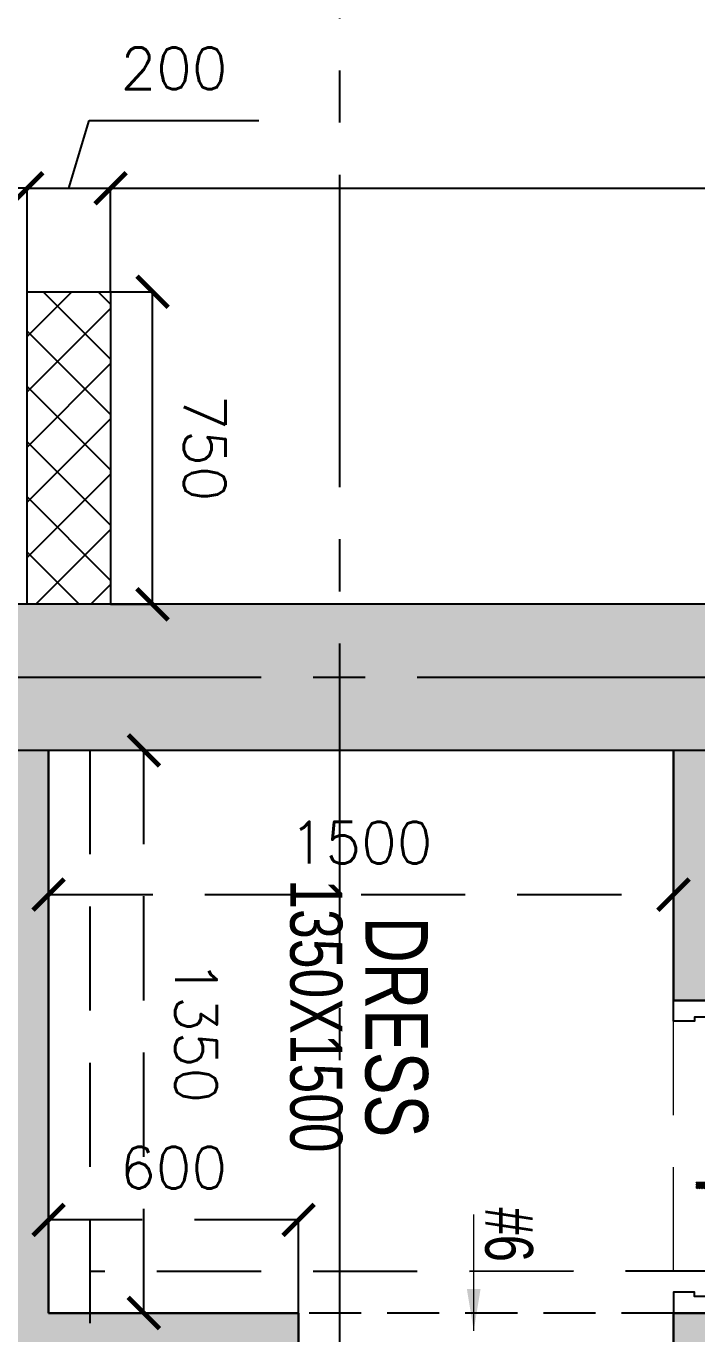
# Model space of a CAD drawing. Header units: millimetres. Extents: x -414464 to 1686, y -90036 to 108605.
# Drawn here: x -107994 to -106384, y -46355 to -43218 of the extents above; entities that cross this region are included whole.
import ezdxf

# ---------------------------------------------------------------- set-up
doc = ezdxf.new("R2010")
doc.units = ezdxf.units.MM
doc.header["$LTSCALE"] = 1000
doc.header["$MEASUREMENT"] = 0
for name, pattern in [('$1$AUDIT_D_120904163729-0', [0]), ('$36$HIDDEN', [0.375, 0.25, -0.125]), ('3BHK-A$1$AUDIT_D_120904163729-0', [0]), ('3BHK-A$1$HIDDEN', [0.375, 0.25, -0.125]), ('AUDIT_D_120904163729-0', [0]), ('T8(T9 IS SIMILAR) - DIMENSION & TEXTING$1$HIDDEN', [0.375, 0.25, -0.125]), ('T8(T9 IS SIMILAR) - TYPICAL FLOOR ELEVATION$1$AUDIT_D_120904163729-0', [0]), ('T8(T9 IS SIMILAR) - TYPICAL FLOOR ELEVATION$1$HIDDEN', [0.375, 0.25, -0.125]), ('T8(T9 IS SIMILAR)$1$$0$HIDDEN', [0.375, 0.25, -0.125]), ('T8(T9 IS SIMILAR)$1$HIDDEN', [0.375, 0.25, -0.125]), ('T8_REFUGE COLUMNS$1$CENTER2', [1.125, 0.75, -0.125, 0.125, -0.125])]:
    doc.linetypes.add(name, pattern=pattern)
doc.layers.get('0').update_dxf_attribs({"linetype": 'AUDIT_D_120904163729-0'})
for name, color, linetype in [('$0$A-HATCH -160', 251, '$1$AUDIT_D_120904163729-0'), ('$21$A-DIMENSIONS', 2, '$36$HIDDEN'), ('3BHK-A$1$A-DOOR-FULL', 2, 'Continuous'), ('3BHK-A$1$A-HATCH -160', 251, '3BHK-A$1$AUDIT_D_120904163729-0'), ('3BHK-A$1$a-tile drop', 3, 'Continuous'), ('3BHK-A$1$APT PLANS-typ$0$TILEDROP', 3, 'Continuous'), ('3BHK-A$1$CUT-OUT', 49, 'Continuous'), ('a-rcc', 3, 'Continuous'), ('T8(T9 IS SIMILAR) - DIMENSION & TEXTING$1$A-DIMENSIONS', 2, 'T8(T9 IS SIMILAR) - DIMENSION & TEXTING$1$HIDDEN'), ('T8(T9 IS SIMILAR) - TYPICAL FLOOR ELEVATION$1$A-DIM', 1, 'T8(T9 IS SIMILAR) - TYPICAL FLOOR ELEVATION$1$AUDIT_D_120904163729-0'), ('T8(T9 IS SIMILAR) - TYPICAL FLOOR ELEVATION$1$A-WALL HATCH', 252, 'T8(T9 IS SIMILAR) - TYPICAL FLOOR ELEVATION$1$AUDIT_D_120904163729-0'), ('T8(T9 IS SIMILAR) - TYPICAL FLOOR ELEVATION$1$A-WALL-FEATURES', 6, 'T8(T9 IS SIMILAR) - TYPICAL FLOOR ELEVATION$1$AUDIT_D_120904163729-0'), ('T8(T9 IS SIMILAR)$1$$6$a-beam 2', 50, 'Continuous'), ('T8(T9 IS SIMILAR)$1$S-BEAM', 20, 'T8(T9 IS SIMILAR)$1$$0$HIDDEN'), ('T8_REFUGE COLUMNS$1$A-CENTERLINE', 193, 'T8_REFUGE COLUMNS$1$CENTER2'), ('T8_REFUGE COLUMNS$1$A-RCC COLS', 3, 'Continuous'), ('T8_TYPICAL COLUMNS$1$A-RCC COLS', 3, 'Continuous')]:
    doc.layers.add(name, color=color, linetype=linetype)
for name, color, linetype, lineweight in [('3BHK-A$1$A-WALL- 160', 6, 'Continuous', 30), ('T8(T9 IS SIMILAR) - DIMENSION & TEXTING$1$a-Text', 4, 'Continuous', 0), ('T8(T9 IS SIMILAR) - DIMENSION & TEXTING$1$a-TEXT -R SIZE', 4, 'Continuous', 0), ('T8(T9 IS SIMILAR) - DIMENSION & TEXTING$1$R0-18-10-2014-T1-1st Podium Floor Plan$0$Text', 2, 'Continuous', 0), ('T8(T9 IS SIMILAR)$1$D&W', 8, 'Continuous', 25), ('T8(T9 IS SIMILAR)$1$SCPL BEAM', 191, 'T8(T9 IS SIMILAR)$1$$0$HIDDEN', 13)]:
    doc.layers.add(name, color=color, linetype=linetype, lineweight=lineweight)
doc.layers.add('T8_REFUGE COLUMNS$1$COL-HATCH', color=7, linetype='Continuous', lineweight=25, true_color=0xa3a3a3)
doc.styles.add('T8(T9 IS SIMILAR) - DIMENSION & TEXTING$1$ARIAL ARROW', font='swisscl.ttf')
doc.styles.add('T8(T9 IS SIMILAR) - DIMENSION & TEXTING$1$Romans 1', font='romans.shx', dxfattribs={"height": 100})
doc.styles.add('T8(T9 IS SIMILAR) - DIMENSION & TEXTING$1$Tahoma', font='tahoma.ttf')
doc.styles.add('T8(T9 IS SIMILAR) - TYPICAL FLOOR ELEVATION$1$Romans 1', font='romans.shx', dxfattribs={"height": 100})
doc.dimstyles.new('T8(T9 IS SIMILAR) - DIMENSION & TEXTING$1$ALPINE S', dxfattribs={"dimscale": 0, "dimtxt": 100, "dimasz": 75, "dimexe": 0, "dimexo": 0, "dimgap": 75, "dimtad": 1, "dimdec": 0, "dimzin": 0, "dimdsep": 46, "dimtxsty": 'T8(T9 IS SIMILAR) - DIMENSION & TEXTING$1$Romans 1', "dimblk": 'T8(T9 IS SIMILAR) - DIMENSION & TEXTING$1$_ArchTick', "dimcen": 0.09, "dimclrd": 256, "dimclre": 256, "dimclrt": 7, "dimadec": 0, "dimazin": 0, "dimtfac": 1, "dimtdec": 0, "dimtofl": 0, "dimtmove": 1, "dimatfit": 0, "dimldrblk": 'T8(T9 IS SIMILAR) - DIMENSION & TEXTING$1$_Open90', "dimfxl": 1, "dimtolj": 1, "dimtzin": 0, "dimarcsym": 0})
doc.dimstyles.new('T8(T9 IS SIMILAR) - DIMENSION & TEXTING$1$SAMATA STD', dxfattribs={"dimtxt": 100, "dimasz": 50, "dimexe": 50, "dimexo": 50, "dimgap": 10, "dimtad": 0, "dimdec": 0, "dimrnd": 5, "dimzin": 0, "dimdsep": 46, "dimtxsty": 'T8(T9 IS SIMILAR) - DIMENSION & TEXTING$1$Tahoma', "dimblk": 'T8(T9 IS SIMILAR) - DIMENSION & TEXTING$1$_Origin2', "dimcen": -50, "dimdle": 50, "dimclrd": 7, "dimclre": 7, "dimclrt": 7, "dimadec": 0, "dimazin": 0, "dimtfac": 1, "dimtdec": 0, "dimtmove": 1, "dimatfit": 3, "dimfxl": 150, "dimtfill": 1, "dimtolj": 1, "dimtzin": 0, "dimlwd": -1, "dimlwe": -1, "dimarcsym": 0})
doc.dimstyles.new('T8(T9 IS SIMILAR) - TYPICAL FLOOR ELEVATION$1$ALPINE S', dxfattribs={"dimscale": 0, "dimtxt": 100, "dimasz": 75, "dimexe": 0, "dimexo": 0, "dimgap": 75, "dimtad": 1, "dimdec": 0, "dimzin": 0, "dimdsep": 46, "dimtxsty": 'T8(T9 IS SIMILAR) - TYPICAL FLOOR ELEVATION$1$Romans 1', "dimblk": 'T8(T9 IS SIMILAR) - TYPICAL FLOOR ELEVATION$1$_ArchTick', "dimcen": 0.09, "dimclrd": 256, "dimclre": 256, "dimclrt": 7, "dimadec": 0, "dimazin": 0, "dimtfac": 1, "dimtdec": 0, "dimtofl": 0, "dimtmove": 1, "dimatfit": 0, "dimldrblk": 'T8(T9 IS SIMILAR) - TYPICAL FLOOR ELEVATION$1$_Open90', "dimfxl": 1, "dimtolj": 1, "dimtzin": 0, "dimarcsym": 0})

# ---------------------------------------------------------------- blocks, each defined once
blk = doc.blocks.new('T8_REFUGE COLUMNS')
at = {"layer": 'T8_REFUGE COLUMNS$1$COL-HATCH', "linetype": 'ByBlock'}
h = blk.add_hatch(color=256, dxfattribs=at)
h.dxf.hatch_style = 1
h.paths.add_polyline_path([(1184832.1, -5718799.9), (1185182.1, -5718799.9), (1185182.1, -5709299.9), (1184832.1, -5709299.9)])
at = {"layer": 'T8_REFUGE COLUMNS$1$A-CENTERLINE'}
for p, q in [((1185007.1, -5719488.7), (1185007.1, -5698299.6)), ((1229551.2, -5714049.9), (1182156.9, -5714049.9))]:
    blk.add_line(p, q, dxfattribs=at)
at = {"layer": 'T8_REFUGE COLUMNS$1$A-RCC COLS', "linetype": 'ByBlock'}
blk.add_lwpolyline([(1184832.1, -5718799.9), (1185182.1, -5718799.9), (1185182.1, -5709299.9), (1184832.1, -5709299.9)], close=True, dxfattribs=at)
blk = doc.blocks.new('T8_TYPICAL COLUMNS')
at = {"layer": 'T8_TYPICAL COLUMNS$1$A-RCC COLS', "linetype": 'ByBlock'}
blk.add_blockref('T8_REFUGE COLUMNS', (0, 0), dxfattribs=at)
blk = doc.blocks.new('*U2752')
for points in [[(-710, 0), (-670, 0), (-670, 30), (-660, 30), (-660, 80), (-710, 80)], [(40, 0), (0, 0), (0, 30), (-10, 30), (-10, 80), (40, 80)], [(0, 0), (0, -670), (-30, -670), (-30, 0)]]:
    blk.add_lwpolyline(points, close=True)
at = {"color": 0, "linetype": 'ByBlock', "ltscale": 0.25}
blk.add_arc((1, 0.4), 671, 180.0347, 267.627, dxfattribs=at)
blk = doc.blocks.new('3BHK-A$1$TILE DROP -x')
at = {"layer": '3BHK-A$1$APT PLANS-typ$0$TILEDROP'}
h = blk.add_hatch(dxfattribs=at)
h.set_pattern_fill('ACET-2D-ANSI31', color=8, scale=90, angle=90, style=0)
h.set_pattern_definition([(135, (-851695.914, 5365039.183), (-7.954951288, -7.954951288), [])])
h.paths.add_polyline_path([(-58324, -19206), (-58324, -19024), (-58262, -19024), (-58262, -19206)])
edge = h.paths.add_edge_path()
edge.add_line((-58324, -19381), (-58394, -19381))
edge.add_line((-58324, -19206), (-58324, -19381))
edge.add_line((-58393, -19206), (-58324, -19206))
edge.add_line((-58393, -19381), (-58393, -19206))
at = {"layer": '3BHK-A$1$APT PLANS-typ$0$TILEDROP', "color": 1}
blk.add_line((-58154, -19206), (-58434, -19206), dxfattribs=at)
at = {"layer": '3BHK-A$1$APT PLANS-typ$0$TILEDROP', "color": 20, "const_width": 10}
for points in [[(-58262, -19206), (-58262, -19024)], [(-58324, -19381), (-58324, -19206)], [(-58324, -19206), (-58262, -19206)]]:
    blk.add_lwpolyline(points, dxfattribs=at)
blk = doc.blocks.new('3BHK-A')
at = {"layer": '3BHK-A$1$A-HATCH -160', "linetype": 'ByBlock'}
h = blk.add_hatch(dxfattribs=at)
h.set_pattern_fill('ZIGZAG', color=256, scale=250)
h.set_pattern_definition([(9e-15, (1e-08, 0), (31.25, 31.25), [31.25, -31.25]), (90, (31.25, 0), (-31.25, 31.25), [31.25, -31.25])])
h.paths.add_polyline_path([(1185182.8, -5714749.5), (1186532.7, -5714749.5), (1186532.7, -5714149.5), (1186632.7, -5714149.5), (1186632.7, -5714749.5), (1188712.7, -5714749.5), (1188712.7, -5714049.5), (1189032.5, -5714049.5), (1189032.5, -5714149.5), (1188812.7, -5714149.5), (1188812.7, -5715449.5), (1189032.5, -5715449.5), (1189032.5, -5715549.5), (1188712.7, -5715549.5), (1188712.7, -5714849.5), (1186632.7, -5714849.5), (1186632.7, -5715664.5), (1186532.7, -5715664.5), (1186532.7, -5714849.5), (1185182.8, -5714849.5)])
h.paths.add_polyline_path([(1185182.8, -5713249.5), (1185782.7, -5713249.5), (1185782.7, -5713149.5), (1185182.8, -5713149.5)])
h.paths.add_polyline_path([(1186532.7, -5710699.5), (1186632.7, -5710699.5), (1186632.7, -5713249.5), (1186532.7, -5713249.5)])
h.paths.add_polyline_path([(1186532.7, -5717399.5), (1186632.7, -5717399.5), (1186632.7, -5716414.5), (1186532.7, -5716414.5)])
h.paths.add_polyline_path([(1194902.2, -5715375), (1194082.3, -5715375), (1194082.3, -5715475), (1194902.2, -5715475)])
h.paths.add_polyline_path([(1195782.2, -5715375), (1196682.2, -5715375), (1196682.2, -5715475), (1195782.2, -5715475)])
h.paths.add_polyline_path([(1194132.5, -5714149.9), (1196532.4, -5714149.9), (1196532.4, -5714049.9), (1194132.5, -5714049.9)])
h.paths.add_polyline_path([(1197432.4, -5711800.2), (1197532.4, -5711800.2), (1197532.4, -5714149.9), (1197432.4, -5714149.9)])
h.paths.add_polyline_path([(1198282.4, -5714149.9), (1198958.7, -5714149.9), (1198958.7, -5714049.9), (1198282.4, -5714049.9)])
h.paths.add_polyline_path([(1196871.9, -5720208.6), (1196082.2, -5720209.7), (1196082.3, -5720109.7), (1196082.2, -5720109.7), (1196182.2, -5720109.7), (1196871.9, -5720108.6)])
h.paths.add_polyline_path([(1193397.2, -5709939.9), (1193882.3, -5709939.6), (1193882.3, -5710040.1), (1193397.3, -5710040.1)])
h.paths.add_polyline_path([(1186632.7, -5708554.7), (1187192.3, -5708554.8), (1187192.3, -5708654.7), (1186632.7, -5708654.7)])
h.paths.add_polyline_path([(1194182.3, -5715724), (1194082.3, -5715724), (1194082.3, -5715474), (1194182.3, -5715474)])
at = {"layer": '3BHK-A$1$A-WALL- 160', "linetype": 'ByBlock'}
for p, q in [((1186532.7, -5713248.5, 0), (1186532.7, -5710698.5, 0)), ((1185782.7, -5713248.5, 0), (1185782.7, -5713148.5, 0)), ((1185782.7, -5713248.5, 0), (1185182.8, -5713248.5, 0)), ((1186632.7, -5713248.5, 0), (1186532.7, -5713248.5, 0)), ((1186632.7, -5714148.5, 0), (1186532.7, -5714148.5, 0)), ((1186532.7, -5714148.5, 0), (1186532.7, -5714748.5, 0)), ((1186532.7, -5714748.5, 0), (1185182.8, -5714748.5, 0))]:
    blk.add_line(p, q, dxfattribs=at)
at = {"layer": '3BHK-A$1$CUT-OUT', "linetype": '3BHK-A$1$HIDDEN', "ltscale": 0.5, "elevation": 0}
blk.add_lwpolyline([(1186532.7, -5714148.5), (1186632.7, -5714148.5), (1186632.7, -5713248.5), (1186532.7, -5713248.5)], close=True, dxfattribs=at)
at = {"layer": '3BHK-A$1$A-DOOR-FULL', "linetype": '3BHK-A$1$HIDDEN', "xscale": -1, "rotation": 180}
blk.add_blockref('*U2752', (1186492.7, -5713168.5, 0), dxfattribs=at)
at = {"layer": '3BHK-A$1$a-tile drop', "xscale": 0.25, "yscale": 0.25, "zscale": 0.25, "rotation": 180}
blk.add_blockref('3BHK-A$1$TILE DROP -x', (1171653, -5717949.9, 0), dxfattribs=at)
blk = doc.blocks.new('T8(T9 IS SIMILAR) - TYPICAL FLOOR ELEVATION$1$_ArchTick')
at = {"color": 0, "linetype": 'ByBlock', "const_width": 0.15}
blk.add_lwpolyline([(-0.5, -0.5), (0.5, 0.5)], dxfattribs=at)
blk = doc.blocks.new('*D4566')
at = {"layer": 'T8(T9 IS SIMILAR) - TYPICAL FLOOR ELEVATION$1$A-DIM', "linetype": 'T8(T9 IS SIMILAR) - TYPICAL FLOOR ELEVATION$1$HIDDEN', "lineweight": -2, "transparency": 16777216}
for p, q in [((1184082.1, -5714599.9), (1184082.1, -5714499.1)), ((1184832.1, -5714599.9), (1184832.1, -5714499.1))]:
    blk.add_line(p, q, dxfattribs=at)
at = {"layer": 'T8(T9 IS SIMILAR) - TYPICAL FLOOR ELEVATION$1$A-DIM', "lineweight": -2, "transparency": 16777216}
blk.add_line((1184832.1, -5714499.1), (1184082.1, -5714499.1), dxfattribs=at)
at = {"layer": 'T8(T9 IS SIMILAR) - TYPICAL FLOOR ELEVATION$1$A-DIM', "linetype": 'ByBlock', "lineweight": -2, "transparency": 16777216, "xscale": 75, "yscale": 75, "zscale": 75, "rotation": 180}
blk.add_blockref('T8(T9 IS SIMILAR) - TYPICAL FLOOR ELEVATION$1$_ArchTick', (1184082.1, -5714499.1), dxfattribs=at)
at = {"layer": 'T8(T9 IS SIMILAR) - TYPICAL FLOOR ELEVATION$1$A-DIM', "linetype": 'ByBlock', "lineweight": -2, "transparency": 16777216, "xscale": 75, "yscale": 75, "zscale": 75}
blk.add_blockref('T8(T9 IS SIMILAR) - TYPICAL FLOOR ELEVATION$1$_ArchTick', (1184832.1, -5714499.1), dxfattribs=at)
at = {"layer": 'T8(T9 IS SIMILAR) - TYPICAL FLOOR ELEVATION$1$A-DIM', "color": 7, "linetype": 'ByBlock', "transparency": 16777216, "insert": (1184457.1, -5714374.1), "char_height": 100, "attachment_point": 5, "style": 'T8(T9 IS SIMILAR) - TYPICAL FLOOR ELEVATION$1$Romans 1'}
blk.add_mtext('\\A1;750', dxfattribs=at)
blk = doc.blocks.new('T8(T9 IS SIMILAR) - TYPICAL FLOOR ELEVATION$1$_Open90')
at = {"color": 0, "linetype": 'ByBlock', "lineweight": -2}
for p, q in [((-0.5, 0.5), (0, 0)), ((0, 0), (-1, 0)), ((0, 0), (-0.5, -0.5))]:
    blk.add_line(p, q, dxfattribs=at)
blk = doc.blocks.new('*D4567')
at = {"layer": 'T8(T9 IS SIMILAR) - TYPICAL FLOOR ELEVATION$1$A-DIM', "lineweight": -2, "transparency": 16777216}
for p, q in [((1183671.1, -5714651.1), (1183671.1, -5714244)), ((1183833.6, -5714599.9), (1183833.6, -5714524.9)), ((1183833.6, -5714799.9), (1183833.6, -5714599.9)), ((1183833.6, -5714699.9), (1183671.1, -5714651.1)), ((1183833.6, -5714799.9), (1183833.6, -5714874.9))]:
    blk.add_line(p, q, dxfattribs=at)
at = {"layer": 'T8(T9 IS SIMILAR) - TYPICAL FLOOR ELEVATION$1$A-DIM', "linetype": 'T8(T9 IS SIMILAR) - TYPICAL FLOOR ELEVATION$1$HIDDEN', "lineweight": -2, "transparency": 16777216}
for p, q in [((1184082.1, -5714599.9), (1183833.6, -5714599.9)), ((1184082.1, -5714799.9), (1183833.6, -5714799.9))]:
    blk.add_line(p, q, dxfattribs=at)
at = {"layer": 'T8(T9 IS SIMILAR) - TYPICAL FLOOR ELEVATION$1$A-DIM', "linetype": 'ByBlock', "lineweight": -2, "transparency": 16777216, "xscale": 75, "yscale": 75, "zscale": 75}
for p, rotation in [((1183833.6, -5714599.9), 270), ((1183833.6, -5714799.9), 90)]:
    blk.add_blockref('T8(T9 IS SIMILAR) - TYPICAL FLOOR ELEVATION$1$_ArchTick', p, dxfattribs=dict(at, rotation=rotation))
at = {"layer": 'T8(T9 IS SIMILAR) - TYPICAL FLOOR ELEVATION$1$A-DIM', "color": 7, "linetype": 'ByBlock', "transparency": 16777216, "insert": (1183546.1, -5714447.5), "char_height": 100, "attachment_point": 5, "rotation": 90, "style": 'T8(T9 IS SIMILAR) - TYPICAL FLOOR ELEVATION$1$Romans 1'}
blk.add_mtext('\\A1;200', dxfattribs=at)
blk = doc.blocks.new('*D4568')
at = {"layer": 'T8(T9 IS SIMILAR) - TYPICAL FLOOR ELEVATION$1$A-DIM', "linetype": 'T8(T9 IS SIMILAR) - TYPICAL FLOOR ELEVATION$1$HIDDEN', "lineweight": -2, "transparency": 16777216}
for p, q in [((1184832.1, -5709299.9), (1183833.6, -5709299.9)), ((1184082.1, -5714599.9), (1183833.6, -5714599.9))]:
    blk.add_line(p, q, dxfattribs=at)
at = {"layer": 'T8(T9 IS SIMILAR) - TYPICAL FLOOR ELEVATION$1$A-DIM', "lineweight": -2, "transparency": 16777216}
blk.add_line((1183833.6, -5714599.9), (1183833.6, -5709299.9), dxfattribs=at)
at = {"layer": 'T8(T9 IS SIMILAR) - TYPICAL FLOOR ELEVATION$1$A-DIM', "linetype": 'ByBlock', "lineweight": -2, "transparency": 16777216, "xscale": 75, "yscale": 75, "zscale": 75}
for p, rotation in [((1183833.6, -5709299.9), 90), ((1183833.6, -5714599.9), 270)]:
    blk.add_blockref('T8(T9 IS SIMILAR) - TYPICAL FLOOR ELEVATION$1$_ArchTick', p, dxfattribs=dict(at, rotation=rotation))
at = {"layer": 'T8(T9 IS SIMILAR) - TYPICAL FLOOR ELEVATION$1$A-DIM', "color": 7, "linetype": 'ByBlock', "transparency": 16777216, "insert": (1183708.6, -5711949.9), "char_height": 100, "attachment_point": 5, "rotation": 90, "style": 'T8(T9 IS SIMILAR) - TYPICAL FLOOR ELEVATION$1$Romans 1'}
blk.add_mtext('\\A1;5300', dxfattribs=at)
blk = doc.blocks.new('T8(T9 IS SIMILAR) - DIMENSION & TEXTING$1$_ArchTick')
at = {"color": 0, "linetype": 'ByBlock', "const_width": 0.15}
blk.add_lwpolyline([(-0.5, -0.5), (0.5, 0.5)], dxfattribs=at)
blk = doc.blocks.new('*D1367')
at = {"layer": 'T8(T9 IS SIMILAR) - DIMENSION & TEXTING$1$A-DIMENSIONS', "linetype": 'T8(T9 IS SIMILAR) - DIMENSION & TEXTING$1$HIDDEN', "lineweight": -2, "transparency": 16777216}
for p, q in [((1186532.7, -5714148.7), (1186309.2, -5714148.7)), ((1186532.7, -5714748.7), (1186309.2, -5714748.7))]:
    blk.add_line(p, q, dxfattribs=at)
at = {"layer": 'T8(T9 IS SIMILAR) - DIMENSION & TEXTING$1$A-DIMENSIONS', "lineweight": -2, "transparency": 16777216}
blk.add_line((1186309.2, -5714148.7), (1186309.2, -5714748.7), dxfattribs=at)
at = {"layer": 'T8(T9 IS SIMILAR) - DIMENSION & TEXTING$1$A-DIMENSIONS', "linetype": 'ByBlock', "lineweight": -2, "transparency": 16777216, "xscale": 75, "yscale": 75, "zscale": 75}
for p, rotation in [((1186309.2, -5714148.7), 90), ((1186309.2, -5714748.7), 270)]:
    blk.add_blockref('T8(T9 IS SIMILAR) - DIMENSION & TEXTING$1$_ArchTick', p, dxfattribs=dict(at, rotation=rotation))
at = {"layer": 'T8(T9 IS SIMILAR) - DIMENSION & TEXTING$1$A-DIMENSIONS', "color": 7, "linetype": 'ByBlock', "transparency": 16777216, "insert": (1186184.2, -5714448.7), "char_height": 100, "attachment_point": 5, "rotation": 90, "style": 'T8(T9 IS SIMILAR) - DIMENSION & TEXTING$1$Romans 1'}
blk.add_mtext('\\A1;600', dxfattribs=at)
blk = doc.blocks.new('T8(T9 IS SIMILAR) - DIMENSION & TEXTING$1$_Open90')
at = {"color": 0, "linetype": 'ByBlock', "lineweight": -2}
for p, q in [((-0.5, 0.5), (0, 0)), ((0, 0), (-1, 0)), ((0, 0), (-0.5, -0.5))]:
    blk.add_line(p, q, dxfattribs=at)
blk = doc.blocks.new('*D1368')
at = {"layer": 'T8(T9 IS SIMILAR) - DIMENSION & TEXTING$1$A-DIMENSIONS', "linetype": 'T8(T9 IS SIMILAR) - DIMENSION & TEXTING$1$HIDDEN', "lineweight": -2, "transparency": 16777216}
for p, q in [((1185182.7, -5714148.7), (1185182.7, -5714520)), ((1186532.7, -5714148.7), (1186532.7, -5714520))]:
    blk.add_line(p, q, dxfattribs=at)
at = {"layer": 'T8(T9 IS SIMILAR) - DIMENSION & TEXTING$1$A-DIMENSIONS', "lineweight": -2, "transparency": 16777216}
blk.add_line((1186532.7, -5714520), (1185182.7, -5714520), dxfattribs=at)
at = {"layer": 'T8(T9 IS SIMILAR) - DIMENSION & TEXTING$1$A-DIMENSIONS', "linetype": 'ByBlock', "lineweight": -2, "transparency": 16777216, "xscale": 75, "yscale": 75, "zscale": 75, "rotation": 180}
blk.add_blockref('T8(T9 IS SIMILAR) - DIMENSION & TEXTING$1$_ArchTick', (1185182.7, -5714520), dxfattribs=at)
at = {"layer": 'T8(T9 IS SIMILAR) - DIMENSION & TEXTING$1$A-DIMENSIONS', "linetype": 'ByBlock', "lineweight": -2, "transparency": 16777216, "xscale": 75, "yscale": 75, "zscale": 75}
blk.add_blockref('T8(T9 IS SIMILAR) - DIMENSION & TEXTING$1$_ArchTick', (1186532.7, -5714520), dxfattribs=at)
at = {"layer": 'T8(T9 IS SIMILAR) - DIMENSION & TEXTING$1$A-DIMENSIONS', "color": 7, "linetype": 'ByBlock', "transparency": 16777216, "insert": (1185857.7, -5714395), "char_height": 100, "attachment_point": 5, "style": 'T8(T9 IS SIMILAR) - DIMENSION & TEXTING$1$Romans 1'}
blk.add_mtext('\\A1;1350', dxfattribs=at)
blk = doc.blocks.new('*D1369')
at = {"layer": 'T8(T9 IS SIMILAR) - DIMENSION & TEXTING$1$A-DIMENSIONS', "linetype": 'T8(T9 IS SIMILAR) - DIMENSION & TEXTING$1$HIDDEN', "lineweight": -2, "transparency": 16777216}
for p, q in [((1185738.3, -5713248.7), (1185528.7, -5713248.7)), ((1185784.1, -5714748.7), (1185528.7, -5714748.7))]:
    blk.add_line(p, q, dxfattribs=at)
at = {"layer": 'T8(T9 IS SIMILAR) - DIMENSION & TEXTING$1$A-DIMENSIONS', "lineweight": -2, "transparency": 16777216}
blk.add_line((1185528.7, -5714748.7), (1185528.7, -5713248.7), dxfattribs=at)
at = {"layer": 'T8(T9 IS SIMILAR) - DIMENSION & TEXTING$1$A-DIMENSIONS', "linetype": 'ByBlock', "lineweight": -2, "transparency": 16777216, "xscale": 75, "yscale": 75, "zscale": 75}
for p, rotation in [((1185528.7, -5713248.7), 90), ((1185528.7, -5714748.7), 270)]:
    blk.add_blockref('T8(T9 IS SIMILAR) - DIMENSION & TEXTING$1$_ArchTick', p, dxfattribs=dict(at, rotation=rotation))
at = {"layer": 'T8(T9 IS SIMILAR) - DIMENSION & TEXTING$1$A-DIMENSIONS', "color": 7, "linetype": 'ByBlock', "transparency": 16777216, "insert": (1185403.7, -5713998.7), "char_height": 100, "attachment_point": 5, "rotation": 90, "style": 'T8(T9 IS SIMILAR) - DIMENSION & TEXTING$1$Romans 1'}
blk.add_mtext('\\A1;1500', dxfattribs=at)
blk = doc.blocks.new('T8(T9 IS SIMILAR) - DIMENSION & TEXTING$1$_Origin2')
at = {"color": 0, "linetype": 'ByBlock', "lineweight": -2}
blk.add_line((-0.5, 0), (-1, 0), dxfattribs=at)
for radius in [0.5, 0.25]:
    blk.add_circle((0, 0), radius, dxfattribs=at)
blk = doc.blocks.new('T8(T9 IS SIMILAR) - TYPICAL FLOOR ELEVATION')
at = {"layer": 'T8(T9 IS SIMILAR) - TYPICAL FLOOR ELEVATION$1$A-WALL HATCH', "linetype": 'ByBlock'}
h = blk.add_hatch(dxfattribs=at)
h.set_pattern_fill('ANSI37', color=256, scale=750, angle=90)
h.set_pattern_definition([(135, (-4500972.9, -6862799.35), (-66.2912607, -66.2912607), []), (225, (-4500972.9, -6862799.35), (66.2912607, -66.2912607), [])])
h.paths.add_polyline_path([(1184082.1, -5714799.9), (1184082.1, -5714599.9), (1184832.1, -5714599.9), (1184832.1, -5714799.9)])
at = {"layer": 'T8(T9 IS SIMILAR) - TYPICAL FLOOR ELEVATION$1$A-WALL-FEATURES', "linetype": 'ByBlock'}
blk.add_lwpolyline([(1184082.1, -5714799.9), (1184082.1, -5714599.9), (1184832.1, -5714599.9), (1184832.1, -5714799.9)], close=True, dxfattribs=at)
at = {"layer": 'T8(T9 IS SIMILAR) - TYPICAL FLOOR ELEVATION$1$A-DIM', "linetype": 'ByBlock'}
for base, p1, p2, angle, picture, middle in [((1183833.6, -5709299.9), (1184082.1, -5714599.9, 0.3), (1184832.1, -5709299.9), 90, '*D4568', (1183708.6, -5711949.9)), ((1183833.6, -5714599.9), (1184082.1, -5714799.9), (1184082.1, -5714599.9), 90, '*D4567', (1183546.1, -5714576.1)), ((1184082.1, -5714499.1, 0.3), (1184832.1, -5714599.9, 0.3), (1184082.1, -5714599.9, 0.3), 0, '*D4566', (1184457.1, -5714374.1, 0.3))]:
    dim = blk.add_linear_dim(base=base, p1=p1, p2=p2, angle=angle, dimstyle='T8(T9 IS SIMILAR) - TYPICAL FLOOR ELEVATION$1$ALPINE S', override={"dimscale": 1, "dimfxl": 5, "dimarcsym": 1}, dxfattribs=at)
    dim.commit()
    dim.dimension.update_dxf_attribs({"geometry": picture, "text_midpoint": middle})
blk = doc.blocks.new('T8(T9 IS SIMILAR) - DIMENSION & TEXTING')
at = {"layer": 'T8(T9 IS SIMILAR) - DIMENSION & TEXTING$1$a-Text', "style": 'T8(T9 IS SIMILAR) - DIMENSION & TEXTING$1$ARIAL ARROW'}
blk.add_text('DRESS', height=150, dxfattribs=at).set_placement((1185581.4, -5713988.1, 0.5))
at = {"layer": 'T8(T9 IS SIMILAR) - DIMENSION & TEXTING$1$a-TEXT -R SIZE', "color": 2, "style": 'T8(T9 IS SIMILAR) - DIMENSION & TEXTING$1$ARIAL ARROW'}
blk.add_text('1350X1500', height=125, dxfattribs=at).set_placement((1185492.2, -5714168.6, 0.5))
at = {"layer": 'T8(T9 IS SIMILAR) - DIMENSION & TEXTING$1$R0-18-10-2014-T1-1st Podium Floor Plan$0$Text', "insert": (1186279.3, -5713585.9), "char_height": 114.75, "width": 251.09, "attachment_point": 1, "style": 'T8(T9 IS SIMILAR) - DIMENSION & TEXTING$1$ARIAL ARROW'}
blk.add_mtext('#6', dxfattribs=at)
at = {"layer": 'T8(T9 IS SIMILAR) - DIMENSION & TEXTING$1$A-DIMENSIONS', "linetype": 'ByBlock'}
for base, p1, p2, angle, picture, middle in [((1185528.7, -5713248.7, 0.5), (1185784.1, -5714748.7, 0.5), (1185738.3, -5713248.7, 0.5), 90, '*D1369', (1185403.7, -5713998.7, 0.5)), ((1186309.2, -5714748.7, 0.5), (1186532.7, -5714148.7, 0.5), (1186532.7, -5714748.7, 0.5), 90, '*D1367', (1186184.2, -5714448.7, 0.5)), ((1185182.7, -5714520, 0.5), (1186532.7, -5714148.7, 0.5), (1185182.7, -5714148.7, 0.9), 180, '*D1368', (1185857.7, -5714395, 0.5))]:
    dim = blk.add_linear_dim(base=base, p1=p1, p2=p2, angle=angle, dimstyle='T8(T9 IS SIMILAR) - DIMENSION & TEXTING$1$ALPINE S', override={"dimscale": 1, "dimfxl": 5, "dimarcsym": 1}, dxfattribs=at)
    dim.commit()
    dim.dimension.update_dxf_attribs({"geometry": picture, "text_midpoint": middle})
at = {"layer": 'T8(T9 IS SIMILAR) - DIMENSION & TEXTING$1$R0-18-10-2014-T1-1st Podium Floor Plan$0$Text'}
blk.add_leader([(1186575.1, -5713728.2, 0.7), (1186325, -5713728.2, 0.7), (1186296.2, -5713728.2, 0.7)], dimstyle='T8(T9 IS SIMILAR) - DIMENSION & TEXTING$1$SAMATA STD', override={"dimasz": 100, "dimclrd": 2, "dimfxlon": 1, "dimarcsym": 1}, dxfattribs=at)
blk = doc.blocks.new('T8(T9 IS SIMILAR)')
at = {"layer": 'T8(T9 IS SIMILAR)$1$D&W', "linetype": 'ByBlock'}
blk.add_blockref('3BHK-A', (0, 0), dxfattribs=at)
blk.add_blockref('T8(T9 IS SIMILAR) - TYPICAL FLOOR ELEVATION', (0, 0), dxfattribs=at)
blk.add_blockref('T8_TYPICAL COLUMNS', (0, 0), dxfattribs=at)
at = {"layer": 'T8(T9 IS SIMILAR)$1$$6$a-beam 2', "linetype": 'ByBlock'}
blk.add_blockref('T8(T9 IS SIMILAR) - DIMENSION & TEXTING', (0, 0), dxfattribs=at)
at = {"layer": 'T8(T9 IS SIMILAR)$1$S-BEAM'}
for p, q in [((1186432.1, -5710113.7, -0.2), (1186432.8, -5714648.8, -0.2)), ((1189932, -5714648.8, -0.2), (1185182.1, -5714648.8, -0.2))]:
    blk.add_line(p, q, dxfattribs=at)
at = {"layer": 'T8(T9 IS SIMILAR)$1$SCPL BEAM', "linetype": 'T8(T9 IS SIMILAR)$1$HIDDEN'}
blk.add_line((1186432.6, -5713248.3, -0.1), (1185182, -5713248.3, -0.1), dxfattribs=at)
blk = doc.blocks.new('A$C48506478')
at = {"layer": '$21$A-DIMENSIONS', "linetype": 'ByBlock'}
blk.add_blockref('T8(T9 IS SIMILAR)', (-1195542.6, 5727884.6), dxfattribs=at)
at = {"layer": '$0$A-HATCH -160', "linetype": 'ByBlock'}
blk.add_blockref('T8(T9 IS SIMILAR) - DIMENSION & TEXTING', (-1195542.6, 5727884.6), dxfattribs=at)

msp = doc.modelspace()

# ---------------------------------------------------------------- block references
at = {"layer": 'a-rcc', "linetype": 'ByBlock', "rotation": 270}
msp.add_blockref('A$C48506478', (-121076, -55315.3, 0), dxfattribs=at)

doc.saveas('drawing.dxf')
